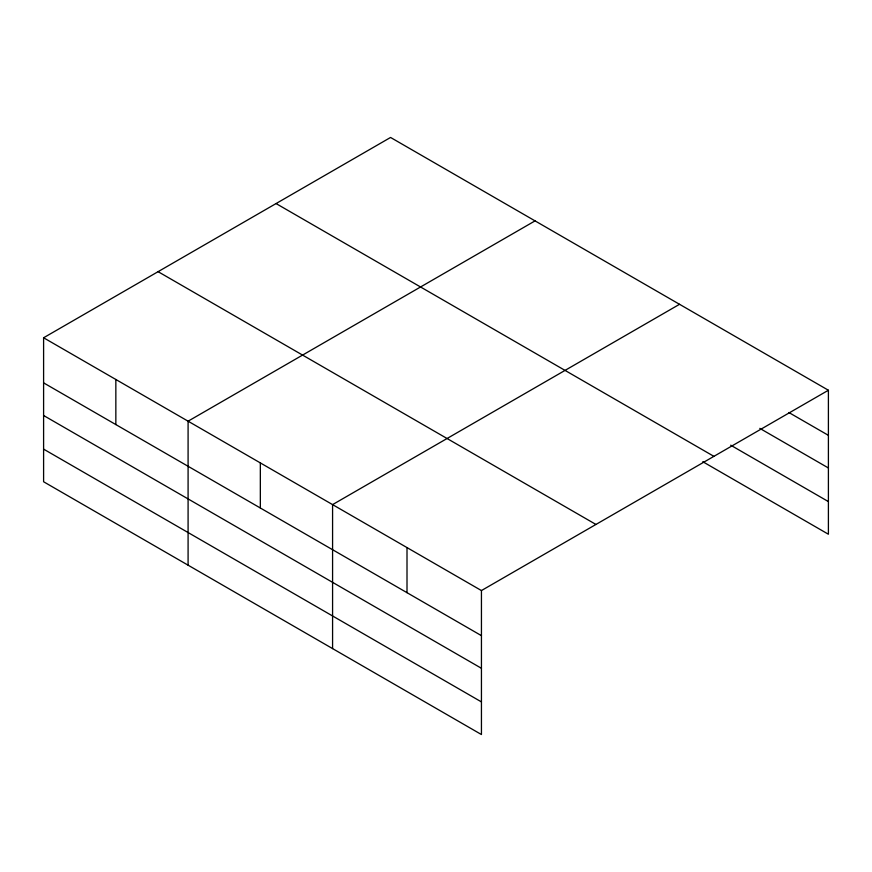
<?xml version="1.0" encoding="UTF-8"?>
<svg xmlns="http://www.w3.org/2000/svg" width="872" height="872" viewBox="0 0 872 872"><rect width="100%" height="100%" fill="white"/><g stroke="black" fill="none" stroke-linecap="round" stroke-linejoin="round"><path stroke-width="1.31" d="M43.6 337.769L481.442 590.562L481.442 734.54L43.6 481.758L43.6 337.769L390.558 137.46L828.4 390.242L828.4 534.231L702.788 461.713M535.048 220.878L188.09 421.187L188.09 565.176M679.528 304.295L332.581 504.615L332.581 648.594M481.442 590.562L828.4 390.242M788.855 412.511L828.4 435.335M759.784 428.359L828.4 467.97M730.703 445.189L828.4 501.596M276.064 203.558L713.906 456.35M158.094 271.672L595.936 524.453M43.6 382.863L481.442 635.655M43.6 415.497L481.442 668.29M43.6 449.124L481.442 701.906M407.006 547.583L407.006 592.677M260.336 462.901L260.336 507.995M115.845 379.483L115.845 424.577"/></g></svg>
